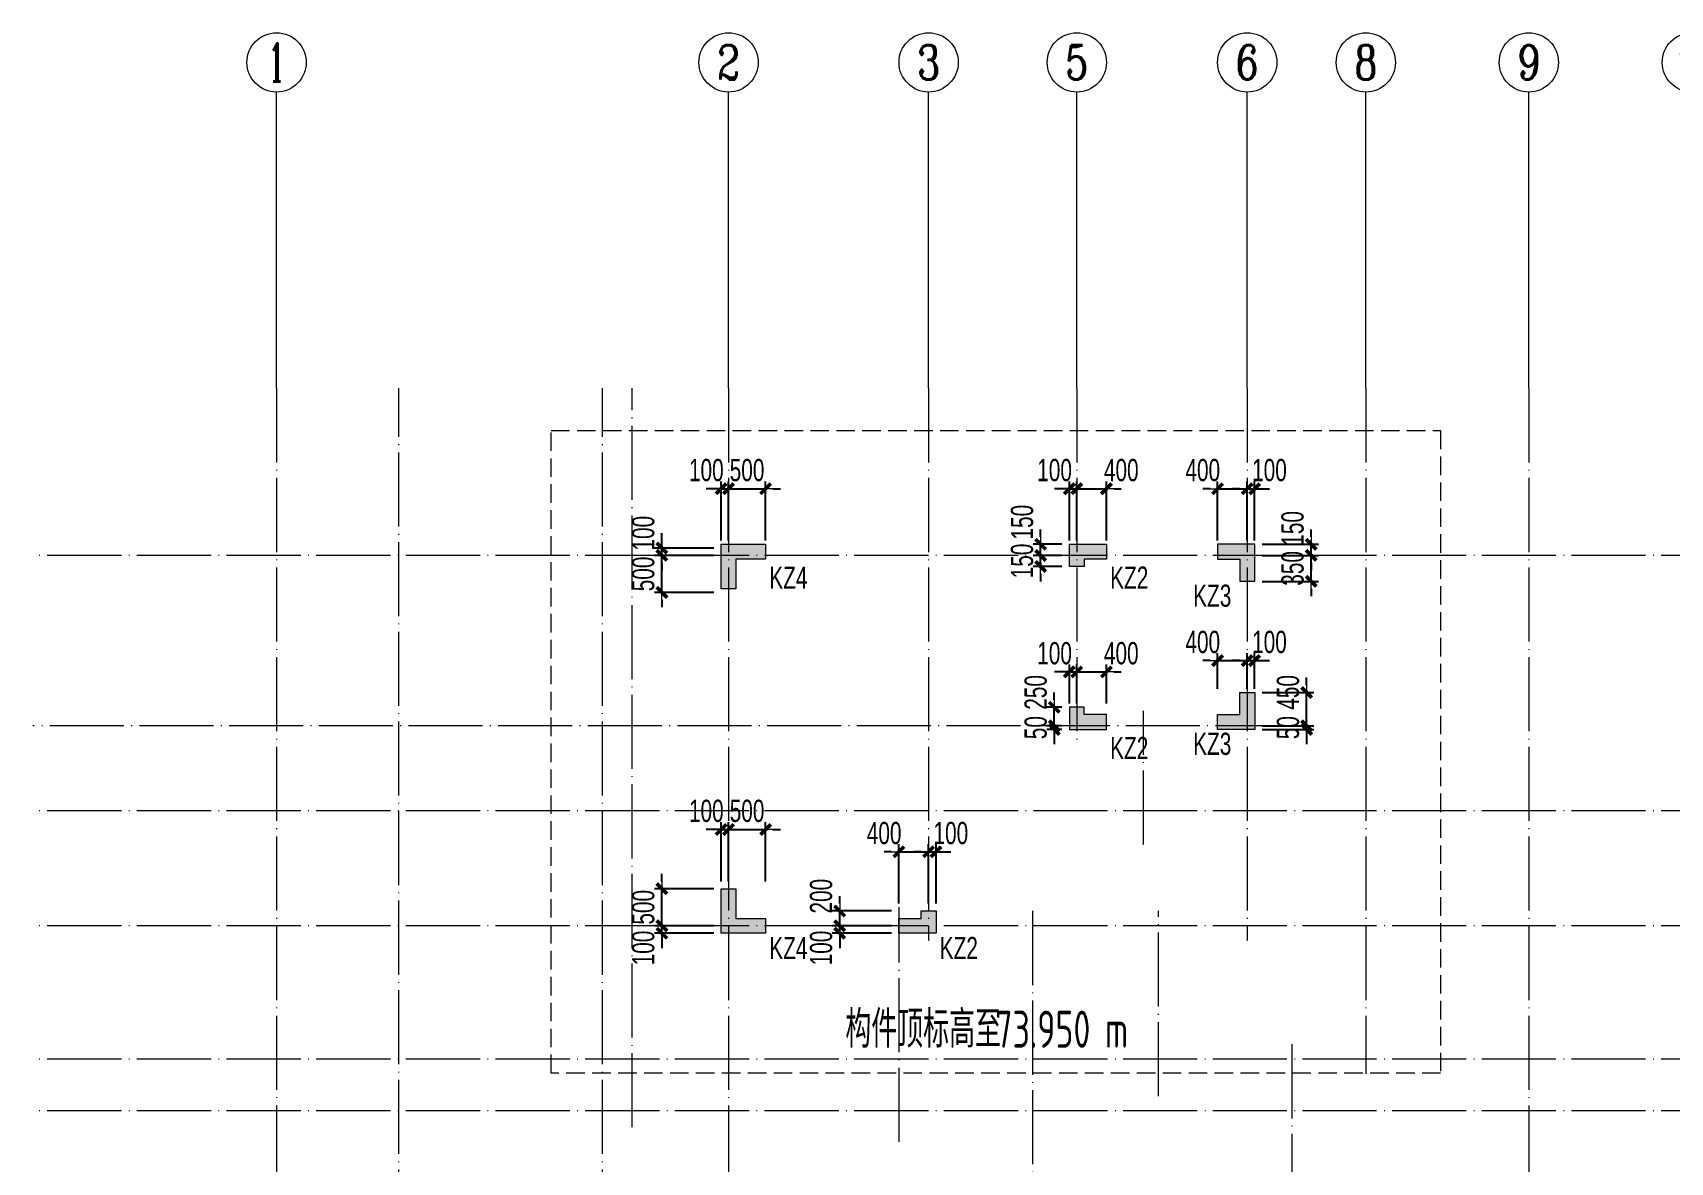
# Model space of a CAD drawing. Extents: x -129922 to 1190196, y -520662 to 139923.
# Drawn here: x 287206 to 309305, y -403263 to -388015 of the extents above; entities that cross this region are included whole.
import ezdxf
from ezdxf.enums import TextEntityAlignment as Align

# ---------------------------------------------------------------- set-up
doc = ezdxf.new("R2010")
doc.units = 0
doc.header["$LTSCALE"] = 1000
doc.header["$MEASUREMENT"] = 0
doc.linetypes.add('DASH', pattern=[0.35, 0.25, -0.1])
doc.linetypes.add('DOTE', pattern=[2.42, 2, -0.2, 0.02, -0.2])
for name, color, linetype, lineweight in [('A-标注-轴号', 3, 'Continuous', 15), ('A-标注-轴号文字', 7, 'Continuous', 15), ('A-轴线-塔楼', 1, 'DOTE', 9), ('A-轴线-隔墙', 41, 'DOTE', 9), ('S-墙柱-DIM', 3, 'Continuous', 20), ('S-墙柱-HATCH', 251, 'Continuous', 9), ('S-墙柱-WALL', 6, 'Continuous', 20), ('S-板-BEAM', 4, 'DASH', 20), ('S-板-文字', 7, 'Continuous', 20), ('S-通用-TEXT', 7, 'Continuous', 20)]:
    doc.layers.add(name, color=color, linetype=linetype, lineweight=lineweight)
doc.styles.add('_TCH_AXIS', font='COMPLEX.shx', dxfattribs={"bigfont": 'hztxt.shx'})
doc.styles.add('BW_Dim', font='Bweng.shx', dxfattribs={"width": 0.7, "bigfont": 'hztxt.shx'})
doc.styles.add('COMPLEX', font='COMPLEX')
doc.styles.add('TSSD_Dimension', font='tssdeng.shx', dxfattribs={"width": 0.7, "bigfont": 'HZTXT.SHX'})
doc.dimstyles.new('Cyz_100_100', dxfattribs={"dimtxt": 300, "dimasz": 100, "dimexe": 100, "dimexo": 100, "dimgap": 100, "dimtad": 1, "dimdec": 0, "dimzin": 0, "dimdsep": 46, "dimtxsty": 'BW_Dim', "dimblk": '_bwk', "dimcen": 0, "dimclrt": 7, "dimadec": 0, "dimazin": 0, "dimtfac": 1, "dimtdec": 0, "dimtix": 1, "dimtmove": 2, "dimatfit": 0, "dimfxl": 0, "dimtolj": 1, "dimtzin": 0, "dimarcsym": 0})

# ---------------------------------------------------------------- blocks, each defined once
blk = doc.blocks.new('_bwk')
blk.add_line((-1, 0), (0, 0))
at = {"const_width": 0.5}
blk.add_lwpolyline([(-0.7, -0.7), (0.7, 0.7)], dxfattribs=at)
blk = doc.blocks.new('*D329')
at = {"layer": 'Defpoints', "color": 0, "transparency": 16777216}
for p in [(301296, -396643), (301196, -397171), (301296, -397171)]:
    blk.add_point(p, dxfattribs=at)
at = {"layer": 'S-墙柱-DIM', "color": 0, "lineweight": -2, "transparency": 16777216}
for p, q in [((301096, -396643), (300996, -396643)), ((301196, -397071), (301196, -396543)), ((301196, -396643), (301296, -396643)), ((301296, -397071), (301296, -396543)), ((301396, -396643), (301496, -396643))]:
    blk.add_line(p, q, dxfattribs=at)
at = {"layer": 'S-墙柱-DIM', "color": 0, "lineweight": -2, "transparency": 16777216, "xscale": 100, "yscale": 100, "zscale": 100}
blk.add_blockref('_bwk', (301196, -396643), dxfattribs=at)
at = {"layer": 'S-墙柱-DIM', "color": 0, "lineweight": -2, "transparency": 16777216, "xscale": 100, "yscale": 100, "zscale": 100, "rotation": 180}
blk.add_blockref('_bwk', (301296, -396643), dxfattribs=at)
at = {"layer": 'S-墙柱-DIM', "color": 7, "transparency": 16777216, "insert": (300996, -396393), "char_height": 300, "attachment_point": 5, "style": 'BW_Dim'}
blk.add_mtext('\\A1;100', dxfattribs=at)
blk = doc.blocks.new('*D330')
at = {"layer": 'Defpoints', "color": 0, "transparency": 16777216}
for p in [(301696, -396643), (301296, -397171), (301696, -397171)]:
    blk.add_point(p, dxfattribs=at)
at = {"layer": 'S-墙柱-DIM', "color": 0, "lineweight": -2, "transparency": 16777216}
for p, q in [((301196, -396643), (301096, -396643)), ((301296, -397071), (301296, -396543)), ((301296, -396643), (301696, -396643)), ((301696, -397071), (301696, -396543)), ((301796, -396643), (301896, -396643))]:
    blk.add_line(p, q, dxfattribs=at)
at = {"layer": 'S-墙柱-DIM', "color": 0, "lineweight": -2, "transparency": 16777216, "xscale": 100, "yscale": 100, "zscale": 100}
blk.add_blockref('_bwk', (301296, -396643), dxfattribs=at)
at = {"layer": 'S-墙柱-DIM', "color": 0, "lineweight": -2, "transparency": 16777216, "xscale": 100, "yscale": 100, "zscale": 100, "rotation": 180}
blk.add_blockref('_bwk', (301696, -396643), dxfattribs=at)
at = {"layer": 'S-墙柱-DIM', "color": 7, "transparency": 16777216, "insert": (301896, -396393), "char_height": 300, "attachment_point": 5, "style": 'BW_Dim'}
blk.add_mtext('\\A1;400', dxfattribs=at)
blk = doc.blocks.new('*D331')
at = {"layer": 'Defpoints', "color": 0, "transparency": 16777216}
for p in [(301296, -394171), (301196, -394971), (301296, -394971)]:
    blk.add_point(p, dxfattribs=at)
at = {"layer": 'S-墙柱-DIM', "color": 0, "lineweight": -2, "transparency": 16777216}
for p, q in [((301096, -394171), (300996, -394171)), ((301196, -394871), (301196, -394071)), ((301196, -394171), (301296, -394171)), ((301296, -394871), (301296, -394071)), ((301396, -394171), (301496, -394171))]:
    blk.add_line(p, q, dxfattribs=at)
at = {"layer": 'S-墙柱-DIM', "color": 0, "lineweight": -2, "transparency": 16777216, "xscale": 100, "yscale": 100, "zscale": 100}
blk.add_blockref('_bwk', (301196, -394171), dxfattribs=at)
at = {"layer": 'S-墙柱-DIM', "color": 0, "lineweight": -2, "transparency": 16777216, "xscale": 100, "yscale": 100, "zscale": 100, "rotation": 180}
blk.add_blockref('_bwk', (301296, -394171), dxfattribs=at)
at = {"layer": 'S-墙柱-DIM', "color": 7, "transparency": 16777216, "insert": (300996, -393921), "char_height": 300, "attachment_point": 5, "style": 'BW_Dim'}
blk.add_mtext('\\A1;100', dxfattribs=at)
blk = doc.blocks.new('*D332')
at = {"layer": 'Defpoints', "color": 0, "transparency": 16777216}
for p in [(301696, -394171), (301296, -394971), (301696, -394971)]:
    blk.add_point(p, dxfattribs=at)
at = {"layer": 'S-墙柱-DIM', "color": 0, "lineweight": -2, "transparency": 16777216}
for p, q in [((301196, -394171), (301096, -394171)), ((301296, -394871), (301296, -394071)), ((301296, -394171), (301696, -394171)), ((301696, -394871), (301696, -394071)), ((301796, -394171), (301896, -394171))]:
    blk.add_line(p, q, dxfattribs=at)
at = {"layer": 'S-墙柱-DIM', "color": 0, "lineweight": -2, "transparency": 16777216, "xscale": 100, "yscale": 100, "zscale": 100}
blk.add_blockref('_bwk', (301296, -394171), dxfattribs=at)
at = {"layer": 'S-墙柱-DIM', "color": 0, "lineweight": -2, "transparency": 16777216, "xscale": 100, "yscale": 100, "zscale": 100, "rotation": 180}
blk.add_blockref('_bwk', (301696, -394171), dxfattribs=at)
at = {"layer": 'S-墙柱-DIM', "color": 7, "transparency": 16777216, "insert": (301896, -393921), "char_height": 300, "attachment_point": 5, "style": 'BW_Dim'}
blk.add_mtext('\\A1;400', dxfattribs=at)
blk = doc.blocks.new('*D333')
at = {"layer": 'Defpoints', "color": 0, "transparency": 16777216}
for p in [(295696, -395071), (296496, -395071), (296496, -395571)]:
    blk.add_point(p, dxfattribs=at)
at = {"layer": 'S-墙柱-DIM', "color": 0, "lineweight": -2, "transparency": 16777216}
for p, q in [((295696, -394971), (295696, -394871)), ((296396, -395071), (295596, -395071)), ((295696, -395571), (295696, -395071)), ((296396, -395571), (295596, -395571)), ((295696, -395671), (295696, -395771))]:
    blk.add_line(p, q, dxfattribs=at)
at = {"layer": 'S-墙柱-DIM', "color": 0, "lineweight": -2, "transparency": 16777216, "xscale": 100, "yscale": 100, "zscale": 100}
for p, rotation in [((295696, -395071), 270), ((295696, -395571), 90)]:
    blk.add_blockref('_bwk', p, dxfattribs=dict(at, rotation=rotation))
at = {"layer": 'S-墙柱-DIM', "color": 7, "transparency": 16777216, "insert": (295446, -395321), "char_height": 300, "attachment_point": 5, "rotation": 90, "style": 'BW_Dim'}
blk.add_mtext('\\A1;500', dxfattribs=at)
blk = doc.blocks.new('*D334')
at = {"layer": 'Defpoints', "color": 0, "transparency": 16777216}
for p in [(295696, -394971), (296496, -394971), (296496, -395071)]:
    blk.add_point(p, dxfattribs=at)
at = {"layer": 'S-墙柱-DIM', "color": 0, "lineweight": -2, "transparency": 16777216}
for p, q in [((295696, -394871), (295696, -394771)), ((296396, -394971), (295596, -394971)), ((296396, -395071), (295596, -395071)), ((295696, -395071), (295696, -394971)), ((295696, -395171), (295696, -395271))]:
    blk.add_line(p, q, dxfattribs=at)
at = {"layer": 'S-墙柱-DIM', "color": 0, "lineweight": -2, "transparency": 16777216, "xscale": 100, "yscale": 100, "zscale": 100}
for p, rotation in [((295696, -394971), 270), ((295696, -395071), 90)]:
    blk.add_blockref('_bwk', p, dxfattribs=dict(at, rotation=rotation))
at = {"layer": 'S-墙柱-DIM', "color": 7, "transparency": 16777216, "insert": (295446, -394771), "char_height": 300, "attachment_point": 5, "rotation": 90, "style": 'BW_Dim'}
blk.add_mtext('\\A1;100', dxfattribs=at)
blk = doc.blocks.new('*D335')
at = {"layer": 'Defpoints', "color": 0, "transparency": 16777216}
for p in [(296596, -394171), (296496, -394971), (296596, -394971)]:
    blk.add_point(p, dxfattribs=at)
at = {"layer": 'S-墙柱-DIM', "color": 0, "lineweight": -2, "transparency": 16777216}
for p, q in [((296396, -394171), (296296, -394171)), ((296496, -394871), (296496, -394071)), ((296496, -394171), (296596, -394171)), ((296596, -394871), (296596, -394071)), ((296696, -394171), (296796, -394171))]:
    blk.add_line(p, q, dxfattribs=at)
at = {"layer": 'S-墙柱-DIM', "color": 0, "lineweight": -2, "transparency": 16777216, "xscale": 100, "yscale": 100, "zscale": 100}
blk.add_blockref('_bwk', (296496, -394171), dxfattribs=at)
at = {"layer": 'S-墙柱-DIM', "color": 0, "lineweight": -2, "transparency": 16777216, "xscale": 100, "yscale": 100, "zscale": 100, "rotation": 180}
blk.add_blockref('_bwk', (296596, -394171), dxfattribs=at)
at = {"layer": 'S-墙柱-DIM', "color": 7, "transparency": 16777216, "insert": (296296, -393921), "char_height": 300, "attachment_point": 5, "style": 'BW_Dim'}
blk.add_mtext('\\A1;100', dxfattribs=at)
blk = doc.blocks.new('*D336')
at = {"layer": 'Defpoints', "color": 0, "transparency": 16777216}
for p in [(297096, -394171), (296596, -394971), (297096, -394971)]:
    blk.add_point(p, dxfattribs=at)
at = {"layer": 'S-墙柱-DIM', "color": 0, "lineweight": -2, "transparency": 16777216}
for p, q in [((296496, -394171), (296396, -394171)), ((296596, -394871), (296596, -394071)), ((296596, -394171), (297096, -394171)), ((297096, -394871), (297096, -394071)), ((297196, -394171), (297296, -394171))]:
    blk.add_line(p, q, dxfattribs=at)
at = {"layer": 'S-墙柱-DIM', "color": 0, "lineweight": -2, "transparency": 16777216, "xscale": 100, "yscale": 100, "zscale": 100}
blk.add_blockref('_bwk', (296596, -394171), dxfattribs=at)
at = {"layer": 'S-墙柱-DIM', "color": 0, "lineweight": -2, "transparency": 16777216, "xscale": 100, "yscale": 100, "zscale": 100, "rotation": 180}
blk.add_blockref('_bwk', (297096, -394171), dxfattribs=at)
at = {"layer": 'S-墙柱-DIM', "color": 7, "transparency": 16777216, "insert": (296846, -393921), "char_height": 300, "attachment_point": 5, "style": 'BW_Dim'}
blk.add_mtext('\\A1;500', dxfattribs=at)
blk = doc.blocks.new('*D337')
at = {"layer": 'Defpoints', "color": 0, "transparency": 16777216}
for p in [(295696, -400071), (296496, -400071), (296496, -400171)]:
    blk.add_point(p, dxfattribs=at)
at = {"layer": 'S-墙柱-DIM', "color": 0, "lineweight": -2, "transparency": 16777216}
for p, q in [((295696, -399971), (295696, -399871)), ((296396, -400071), (295596, -400071)), ((296396, -400171), (295596, -400171)), ((295696, -400171), (295696, -400071)), ((295696, -400271), (295696, -400371))]:
    blk.add_line(p, q, dxfattribs=at)
at = {"layer": 'S-墙柱-DIM', "color": 0, "lineweight": -2, "transparency": 16777216, "xscale": 100, "yscale": 100, "zscale": 100}
for p, rotation in [((295696, -400071), 270), ((295696, -400171), 90)]:
    blk.add_blockref('_bwk', p, dxfattribs=dict(at, rotation=rotation))
at = {"layer": 'S-墙柱-DIM', "color": 7, "transparency": 16777216, "insert": (295446, -400371), "char_height": 300, "attachment_point": 5, "rotation": 90, "style": 'BW_Dim'}
blk.add_mtext('\\A1;100', dxfattribs=at)
blk = doc.blocks.new('*D338')
at = {"layer": 'Defpoints', "color": 0, "transparency": 16777216}
for p in [(295696, -399571), (296496, -399571), (296496, -400071)]:
    blk.add_point(p, dxfattribs=at)
at = {"layer": 'S-墙柱-DIM', "color": 0, "lineweight": -2, "transparency": 16777216}
for p, q in [((295696, -399471), (295696, -399371)), ((296396, -399571), (295596, -399571)), ((295696, -400071), (295696, -399571)), ((296396, -400071), (295596, -400071)), ((295696, -400171), (295696, -400271))]:
    blk.add_line(p, q, dxfattribs=at)
at = {"layer": 'S-墙柱-DIM', "color": 0, "lineweight": -2, "transparency": 16777216, "xscale": 100, "yscale": 100, "zscale": 100}
for p, rotation in [((295696, -399571), 270), ((295696, -400071), 90)]:
    blk.add_blockref('_bwk', p, dxfattribs=dict(at, rotation=rotation))
at = {"layer": 'S-墙柱-DIM', "color": 7, "transparency": 16777216, "insert": (295446, -399821), "char_height": 300, "attachment_point": 5, "rotation": 90, "style": 'BW_Dim'}
blk.add_mtext('\\A1;500', dxfattribs=at)
blk = doc.blocks.new('*D339')
at = {"layer": 'Defpoints', "color": 0, "transparency": 16777216}
for p in [(296596, -398771), (296496, -399571), (296596, -399571)]:
    blk.add_point(p, dxfattribs=at)
at = {"layer": 'S-墙柱-DIM', "color": 0, "lineweight": -2, "transparency": 16777216}
for p, q in [((296396, -398771), (296296, -398771)), ((296496, -399471), (296496, -398671)), ((296496, -398771), (296596, -398771)), ((296596, -399471), (296596, -398671)), ((296696, -398771), (296796, -398771))]:
    blk.add_line(p, q, dxfattribs=at)
at = {"layer": 'S-墙柱-DIM', "color": 0, "lineweight": -2, "transparency": 16777216, "xscale": 100, "yscale": 100, "zscale": 100}
blk.add_blockref('_bwk', (296496, -398771), dxfattribs=at)
at = {"layer": 'S-墙柱-DIM', "color": 0, "lineweight": -2, "transparency": 16777216, "xscale": 100, "yscale": 100, "zscale": 100, "rotation": 180}
blk.add_blockref('_bwk', (296596, -398771), dxfattribs=at)
at = {"layer": 'S-墙柱-DIM', "color": 7, "transparency": 16777216, "insert": (296296, -398521), "char_height": 300, "attachment_point": 5, "style": 'BW_Dim'}
blk.add_mtext('\\A1;100', dxfattribs=at)
blk = doc.blocks.new('*D340')
at = {"layer": 'Defpoints', "color": 0, "transparency": 16777216}
for p in [(297096, -398771), (296596, -399571), (297096, -399571)]:
    blk.add_point(p, dxfattribs=at)
at = {"layer": 'S-墙柱-DIM', "color": 0, "lineweight": -2, "transparency": 16777216}
for p, q in [((296496, -398771), (296396, -398771)), ((296596, -399471), (296596, -398671)), ((296596, -398771), (297096, -398771)), ((297096, -399471), (297096, -398671)), ((297196, -398771), (297296, -398771))]:
    blk.add_line(p, q, dxfattribs=at)
at = {"layer": 'S-墙柱-DIM', "color": 0, "lineweight": -2, "transparency": 16777216, "xscale": 100, "yscale": 100, "zscale": 100}
blk.add_blockref('_bwk', (296596, -398771), dxfattribs=at)
at = {"layer": 'S-墙柱-DIM', "color": 0, "lineweight": -2, "transparency": 16777216, "xscale": 100, "yscale": 100, "zscale": 100, "rotation": 180}
blk.add_blockref('_bwk', (297096, -398771), dxfattribs=at)
at = {"layer": 'S-墙柱-DIM', "color": 7, "transparency": 16777216, "insert": (296846, -398521), "char_height": 300, "attachment_point": 5, "style": 'BW_Dim'}
blk.add_mtext('\\A1;500', dxfattribs=at)
blk = doc.blocks.new('*D341')
at = {"layer": 'Defpoints', "color": 0, "transparency": 16777216}
for p in [(298096, -400071), (298896, -400071), (298896, -400171)]:
    blk.add_point(p, dxfattribs=at)
at = {"layer": 'S-墙柱-DIM', "color": 0, "lineweight": -2, "transparency": 16777216}
for p, q in [((298096, -399971), (298096, -399871)), ((298796, -400071), (297996, -400071)), ((298796, -400171), (297996, -400171)), ((298096, -400171), (298096, -400071)), ((298096, -400271), (298096, -400371))]:
    blk.add_line(p, q, dxfattribs=at)
at = {"layer": 'S-墙柱-DIM', "color": 0, "lineweight": -2, "transparency": 16777216, "xscale": 100, "yscale": 100, "zscale": 100}
for p, rotation in [((298096, -400071), 270), ((298096, -400171), 90)]:
    blk.add_blockref('_bwk', p, dxfattribs=dict(at, rotation=rotation))
at = {"layer": 'S-墙柱-DIM', "color": 7, "transparency": 16777216, "insert": (297846, -400371), "char_height": 300, "attachment_point": 5, "rotation": 90, "style": 'BW_Dim'}
blk.add_mtext('\\A1;100', dxfattribs=at)
blk = doc.blocks.new('*D342')
at = {"layer": 'Defpoints', "color": 0, "transparency": 16777216}
for p in [(298096, -399871), (298896, -399871), (298896, -400071)]:
    blk.add_point(p, dxfattribs=at)
at = {"layer": 'S-墙柱-DIM', "color": 0, "lineweight": -2, "transparency": 16777216}
for p, q in [((298096, -399771), (298096, -399671)), ((298796, -399871), (297996, -399871)), ((298096, -400071), (298096, -399871)), ((298796, -400071), (297996, -400071)), ((298096, -400171), (298096, -400271))]:
    blk.add_line(p, q, dxfattribs=at)
at = {"layer": 'S-墙柱-DIM', "color": 0, "lineweight": -2, "transparency": 16777216, "xscale": 100, "yscale": 100, "zscale": 100}
for p, rotation in [((298096, -399871), 270), ((298096, -400071), 90)]:
    blk.add_blockref('_bwk', p, dxfattribs=dict(at, rotation=rotation))
at = {"layer": 'S-墙柱-DIM', "color": 7, "transparency": 16777216, "insert": (297846, -399671), "char_height": 300, "attachment_point": 5, "rotation": 90, "style": 'BW_Dim'}
blk.add_mtext('\\A1;200', dxfattribs=at)
blk = doc.blocks.new('*D343')
at = {"layer": 'Defpoints', "color": 0, "transparency": 16777216}
for p in [(299296, -399071), (298896, -399871), (299296, -399871)]:
    blk.add_point(p, dxfattribs=at)
at = {"layer": 'S-墙柱-DIM', "color": 0, "lineweight": -2, "transparency": 16777216}
for p, q in [((298796, -399071), (298696, -399071)), ((298896, -399771), (298896, -398971)), ((298896, -399071), (299296, -399071)), ((299296, -399771), (299296, -398971)), ((299396, -399071), (299496, -399071))]:
    blk.add_line(p, q, dxfattribs=at)
at = {"layer": 'S-墙柱-DIM', "color": 0, "lineweight": -2, "transparency": 16777216, "xscale": 100, "yscale": 100, "zscale": 100}
blk.add_blockref('_bwk', (298896, -399071), dxfattribs=at)
at = {"layer": 'S-墙柱-DIM', "color": 0, "lineweight": -2, "transparency": 16777216, "xscale": 100, "yscale": 100, "zscale": 100, "rotation": 180}
blk.add_blockref('_bwk', (299296, -399071), dxfattribs=at)
at = {"layer": 'S-墙柱-DIM', "color": 7, "transparency": 16777216, "insert": (298696, -398821), "char_height": 300, "attachment_point": 5, "style": 'BW_Dim'}
blk.add_mtext('\\A1;400', dxfattribs=at)
blk = doc.blocks.new('*D344')
at = {"layer": 'Defpoints', "color": 0, "transparency": 16777216}
for p in [(299396, -399071), (299296, -399871), (299396, -399871)]:
    blk.add_point(p, dxfattribs=at)
at = {"layer": 'S-墙柱-DIM', "color": 0, "lineweight": -2, "transparency": 16777216}
for p, q in [((299196, -399071), (299096, -399071)), ((299296, -399771), (299296, -398971)), ((299296, -399071), (299396, -399071)), ((299396, -399771), (299396, -398971)), ((299496, -399071), (299596, -399071))]:
    blk.add_line(p, q, dxfattribs=at)
at = {"layer": 'S-墙柱-DIM', "color": 0, "lineweight": -2, "transparency": 16777216, "xscale": 100, "yscale": 100, "zscale": 100}
blk.add_blockref('_bwk', (299296, -399071), dxfattribs=at)
at = {"layer": 'S-墙柱-DIM', "color": 0, "lineweight": -2, "transparency": 16777216, "xscale": 100, "yscale": 100, "zscale": 100, "rotation": 180}
blk.add_blockref('_bwk', (299396, -399071), dxfattribs=at)
at = {"layer": 'S-墙柱-DIM', "color": 7, "transparency": 16777216, "insert": (299596, -398821), "char_height": 300, "attachment_point": 5, "style": 'BW_Dim'}
blk.add_mtext('\\A1;100', dxfattribs=at)
blk = doc.blocks.new('*D345')
at = {"layer": 'Defpoints', "color": 0, "transparency": 16777216}
for p in [(303596, -394171), (303196, -394971), (303596, -394971)]:
    blk.add_point(p, dxfattribs=at)
at = {"layer": 'S-墙柱-DIM', "color": 0, "lineweight": -2, "transparency": 16777216}
for p, q in [((303096, -394171), (302996, -394171)), ((303196, -394871), (303196, -394071)), ((303196, -394171), (303596, -394171)), ((303596, -394871), (303596, -394071)), ((303696, -394171), (303796, -394171))]:
    blk.add_line(p, q, dxfattribs=at)
at = {"layer": 'S-墙柱-DIM', "color": 0, "lineweight": -2, "transparency": 16777216, "xscale": 100, "yscale": 100, "zscale": 100}
blk.add_blockref('_bwk', (303196, -394171), dxfattribs=at)
at = {"layer": 'S-墙柱-DIM', "color": 0, "lineweight": -2, "transparency": 16777216, "xscale": 100, "yscale": 100, "zscale": 100, "rotation": 180}
blk.add_blockref('_bwk', (303596, -394171), dxfattribs=at)
at = {"layer": 'S-墙柱-DIM', "color": 7, "transparency": 16777216, "insert": (302996, -393921), "char_height": 300, "attachment_point": 5, "style": 'BW_Dim'}
blk.add_mtext('\\A1;400', dxfattribs=at)
blk = doc.blocks.new('*D346')
at = {"layer": 'Defpoints', "color": 0, "transparency": 16777216}
for p in [(303696, -394171), (303596, -394971), (303696, -394971)]:
    blk.add_point(p, dxfattribs=at)
at = {"layer": 'S-墙柱-DIM', "color": 0, "lineweight": -2, "transparency": 16777216}
for p, q in [((303496, -394171), (303396, -394171)), ((303596, -394871), (303596, -394071)), ((303596, -394171), (303696, -394171)), ((303696, -394871), (303696, -394071)), ((303796, -394171), (303896, -394171))]:
    blk.add_line(p, q, dxfattribs=at)
at = {"layer": 'S-墙柱-DIM', "color": 0, "lineweight": -2, "transparency": 16777216, "xscale": 100, "yscale": 100, "zscale": 100}
blk.add_blockref('_bwk', (303596, -394171), dxfattribs=at)
at = {"layer": 'S-墙柱-DIM', "color": 0, "lineweight": -2, "transparency": 16777216, "xscale": 100, "yscale": 100, "zscale": 100, "rotation": 180}
blk.add_blockref('_bwk', (303696, -394171), dxfattribs=at)
at = {"layer": 'S-墙柱-DIM', "color": 7, "transparency": 16777216, "insert": (303896, -393921), "char_height": 300, "attachment_point": 5, "style": 'BW_Dim'}
blk.add_mtext('\\A1;100', dxfattribs=at)
blk = doc.blocks.new('*D347')
at = {"layer": 'Defpoints', "color": 0, "transparency": 16777216}
for p in [(303596, -396491), (303196, -396971), (303596, -396971)]:
    blk.add_point(p, dxfattribs=at)
at = {"layer": 'S-墙柱-DIM', "color": 0, "lineweight": -2, "transparency": 16777216}
for p, q in [((303196, -396871), (303196, -396391)), ((303596, -396871), (303596, -396391)), ((303096, -396491), (302996, -396491)), ((303196, -396491), (303596, -396491)), ((303696, -396491), (303796, -396491))]:
    blk.add_line(p, q, dxfattribs=at)
at = {"layer": 'S-墙柱-DIM', "color": 0, "lineweight": -2, "transparency": 16777216, "xscale": 100, "yscale": 100, "zscale": 100}
blk.add_blockref('_bwk', (303196, -396491), dxfattribs=at)
at = {"layer": 'S-墙柱-DIM', "color": 0, "lineweight": -2, "transparency": 16777216, "xscale": 100, "yscale": 100, "zscale": 100, "rotation": 180}
blk.add_blockref('_bwk', (303596, -396491), dxfattribs=at)
at = {"layer": 'S-墙柱-DIM', "color": 7, "transparency": 16777216, "insert": (302996, -396241), "char_height": 300, "attachment_point": 5, "style": 'BW_Dim'}
blk.add_mtext('\\A1;400', dxfattribs=at)
blk = doc.blocks.new('*D348')
at = {"layer": 'Defpoints', "color": 0, "transparency": 16777216}
for p in [(303696, -396491), (303596, -396971), (303696, -396971)]:
    blk.add_point(p, dxfattribs=at)
at = {"layer": 'S-墙柱-DIM', "color": 0, "lineweight": -2, "transparency": 16777216}
for p, q in [((303596, -396871), (303596, -396391)), ((303696, -396871), (303696, -396391)), ((303496, -396491), (303396, -396491)), ((303596, -396491), (303696, -396491)), ((303796, -396491), (303896, -396491))]:
    blk.add_line(p, q, dxfattribs=at)
at = {"layer": 'S-墙柱-DIM', "color": 0, "lineweight": -2, "transparency": 16777216, "xscale": 100, "yscale": 100, "zscale": 100}
blk.add_blockref('_bwk', (303596, -396491), dxfattribs=at)
at = {"layer": 'S-墙柱-DIM', "color": 0, "lineweight": -2, "transparency": 16777216, "xscale": 100, "yscale": 100, "zscale": 100, "rotation": 180}
blk.add_blockref('_bwk', (303696, -396491), dxfattribs=at)
at = {"layer": 'S-墙柱-DIM', "color": 7, "transparency": 16777216, "insert": (303896, -396241), "char_height": 300, "attachment_point": 5, "style": 'BW_Dim'}
blk.add_mtext('\\A1;100', dxfattribs=at)
blk = doc.blocks.new('*D446')
at = {"layer": 'Defpoints', "color": 0, "transparency": 16777216}
for p in [(300992, -397371), (301196, -397371), (301196, -397421)]:
    blk.add_point(p, dxfattribs=at)
at = {"layer": 'S-墙柱-DIM', "color": 0, "lineweight": -2, "transparency": 16777216}
for p, q in [((300992, -397271), (300992, -397171)), ((301096, -397371), (300892, -397371)), ((301096, -397421), (300892, -397421)), ((300992, -397421), (300992, -397371)), ((300992, -397521), (300992, -397621))]:
    blk.add_line(p, q, dxfattribs=at)
at = {"layer": 'S-墙柱-DIM', "color": 0, "lineweight": -2, "transparency": 16777216, "xscale": 100, "yscale": 100, "zscale": 100}
for p, rotation in [((300992, -397371), 270), ((300992, -397421), 90)]:
    blk.add_blockref('_bwk', p, dxfattribs=dict(at, rotation=rotation))
at = {"layer": 'S-墙柱-DIM', "color": 7, "transparency": 16777216, "insert": (300742, -397396), "char_height": 300, "attachment_point": 5, "rotation": 90, "style": 'BW_Dim'}
blk.add_mtext('\\A1;50', dxfattribs=at)
blk = doc.blocks.new('*D447')
at = {"layer": 'Defpoints', "color": 0, "transparency": 16777216}
for p in [(300992, -397121), (301196, -397121), (301196, -397371)]:
    blk.add_point(p, dxfattribs=at)
at = {"layer": 'S-墙柱-DIM', "color": 0, "lineweight": -2, "transparency": 16777216}
for p, q in [((300992, -397021), (300992, -396921)), ((301096, -397121), (300892, -397121)), ((300992, -397371), (300992, -397121)), ((301096, -397371), (300892, -397371)), ((300992, -397471), (300992, -397571))]:
    blk.add_line(p, q, dxfattribs=at)
at = {"layer": 'S-墙柱-DIM', "color": 0, "lineweight": -2, "transparency": 16777216, "xscale": 100, "yscale": 100, "zscale": 100}
for p, rotation in [((300992, -397121), 270), ((300992, -397371), 90)]:
    blk.add_blockref('_bwk', p, dxfattribs=dict(at, rotation=rotation))
at = {"layer": 'S-墙柱-DIM', "color": 7, "transparency": 16777216, "insert": (300742, -396920), "char_height": 300, "attachment_point": 5, "rotation": 90, "style": 'BW_Dim'}
blk.add_mtext('\\A1;250', dxfattribs=at)
blk = doc.blocks.new('*D448')
at = {"layer": 'Defpoints', "color": 0, "transparency": 16777216}
for p in [(303696, -397371), (303696, -397421), (304397, -397371)]:
    blk.add_point(p, dxfattribs=at)
at = {"layer": 'S-墙柱-DIM', "color": 0, "lineweight": -2, "transparency": 16777216}
for p, q in [((304397, -397271), (304397, -397171)), ((303796, -397371), (304497, -397371)), ((303796, -397421), (304497, -397421)), ((304397, -397421), (304397, -397371)), ((304397, -397521), (304397, -397621))]:
    blk.add_line(p, q, dxfattribs=at)
at = {"layer": 'S-墙柱-DIM', "color": 0, "lineweight": -2, "transparency": 16777216, "xscale": 100, "yscale": 100, "zscale": 100}
for p, rotation in [((304397, -397371), 270), ((304397, -397421), 90)]:
    blk.add_blockref('_bwk', p, dxfattribs=dict(at, rotation=rotation))
at = {"layer": 'S-墙柱-DIM', "color": 7, "transparency": 16777216, "insert": (304147, -397396), "char_height": 300, "attachment_point": 5, "rotation": 90, "style": 'BW_Dim'}
blk.add_mtext('\\A1;50', dxfattribs=at)
blk = doc.blocks.new('*D449')
at = {"layer": 'Defpoints', "color": 0, "transparency": 16777216}
for p in [(303696, -396921), (304397, -396921), (303696, -397371)]:
    blk.add_point(p, dxfattribs=at)
at = {"layer": 'S-墙柱-DIM', "color": 0, "lineweight": -2, "transparency": 16777216}
for p, q in [((304397, -396821), (304397, -396721)), ((303796, -396921), (304497, -396921)), ((304397, -397371), (304397, -396921)), ((303796, -397371), (304497, -397371)), ((304397, -397471), (304397, -397571))]:
    blk.add_line(p, q, dxfattribs=at)
at = {"layer": 'S-墙柱-DIM', "color": 0, "lineweight": -2, "transparency": 16777216, "xscale": 100, "yscale": 100, "zscale": 100}
for p, rotation in [((304397, -396921), 270), ((304397, -397371), 90)]:
    blk.add_blockref('_bwk', p, dxfattribs=dict(at, rotation=rotation))
at = {"layer": 'S-墙柱-DIM', "color": 7, "transparency": 16777216, "insert": (304147, -396920), "char_height": 300, "attachment_point": 5, "rotation": 90, "style": 'BW_Dim'}
blk.add_mtext('\\A1;450', dxfattribs=at)
blk = doc.blocks.new('*D450')
at = {"layer": 'Defpoints', "color": 0, "transparency": 16777216}
for p in [(303696, -395071), (304459, -395071), (303696, -395421)]:
    blk.add_point(p, dxfattribs=at)
at = {"layer": 'S-墙柱-DIM', "color": 0, "lineweight": -2, "transparency": 16777216}
for p, q in [((304459, -394971), (304459, -394871)), ((303796, -395071), (304559, -395071)), ((304459, -395421), (304459, -395071)), ((303796, -395421), (304559, -395421)), ((304459, -395521), (304459, -395621))]:
    blk.add_line(p, q, dxfattribs=at)
at = {"layer": 'S-墙柱-DIM', "color": 0, "lineweight": -2, "transparency": 16777216, "xscale": 100, "yscale": 100, "zscale": 100}
for p, rotation in [((304459, -395071), 270), ((304459, -395421), 90)]:
    blk.add_blockref('_bwk', p, dxfattribs=dict(at, rotation=rotation))
at = {"layer": 'S-墙柱-DIM', "color": 7, "transparency": 16777216, "insert": (304209, -395246), "char_height": 300, "attachment_point": 5, "rotation": 90, "style": 'BW_Dim'}
blk.add_mtext('\\A1;350', dxfattribs=at)
blk = doc.blocks.new('*D451')
at = {"layer": 'Defpoints', "color": 0, "transparency": 16777216}
for p in [(303696, -394921), (303696, -395071), (304459, -394921)]:
    blk.add_point(p, dxfattribs=at)
at = {"layer": 'S-墙柱-DIM', "color": 0, "lineweight": -2, "transparency": 16777216}
for p, q in [((304459, -394821), (304459, -394721)), ((303796, -394921), (304559, -394921)), ((303796, -395071), (304559, -395071)), ((304459, -395071), (304459, -394921)), ((304459, -395171), (304459, -395271))]:
    blk.add_line(p, q, dxfattribs=at)
at = {"layer": 'S-墙柱-DIM', "color": 0, "lineweight": -2, "transparency": 16777216, "xscale": 100, "yscale": 100, "zscale": 100}
for p, rotation in [((304459, -394921), 270), ((304459, -395071), 90)]:
    blk.add_blockref('_bwk', p, dxfattribs=dict(at, rotation=rotation))
at = {"layer": 'S-墙柱-DIM', "color": 7, "transparency": 16777216, "insert": (304209, -394706), "char_height": 300, "attachment_point": 5, "rotation": 90, "style": 'BW_Dim'}
blk.add_mtext('\\A1;150', dxfattribs=at)
blk = doc.blocks.new('*D452')
at = {"layer": 'Defpoints', "color": 0, "transparency": 16777216}
for p in [(300808, -395071), (301196, -395071), (301196, -395221)]:
    blk.add_point(p, dxfattribs=at)
at = {"layer": 'S-墙柱-DIM', "color": 0, "lineweight": -2, "transparency": 16777216}
for p, q in [((300808, -394971), (300808, -394871)), ((301096, -395071), (300708, -395071)), ((300808, -395221), (300808, -395071)), ((301096, -395221), (300708, -395221)), ((300808, -395321), (300808, -395421))]:
    blk.add_line(p, q, dxfattribs=at)
at = {"layer": 'S-墙柱-DIM', "color": 0, "lineweight": -2, "transparency": 16777216, "xscale": 100, "yscale": 100, "zscale": 100}
for p, rotation in [((300808, -395071), 270), ((300808, -395221), 90)]:
    blk.add_blockref('_bwk', p, dxfattribs=dict(at, rotation=rotation))
at = {"layer": 'S-墙柱-DIM', "color": 7, "transparency": 16777216, "insert": (300558, -395146), "char_height": 300, "attachment_point": 5, "rotation": 90, "style": 'BW_Dim'}
blk.add_mtext('\\A1;150', dxfattribs=at)
blk = doc.blocks.new('*D453')
at = {"layer": 'Defpoints', "color": 0, "transparency": 16777216}
for p in [(300808, -394921), (301196, -394921), (301196, -395071)]:
    blk.add_point(p, dxfattribs=at)
at = {"layer": 'S-墙柱-DIM', "color": 0, "lineweight": -2, "transparency": 16777216}
for p, q in [((300808, -394821), (300808, -394721)), ((301096, -394921), (300708, -394921)), ((301096, -395071), (300708, -395071)), ((300808, -395071), (300808, -394921)), ((300808, -395171), (300808, -395271))]:
    blk.add_line(p, q, dxfattribs=at)
at = {"layer": 'S-墙柱-DIM', "color": 0, "lineweight": -2, "transparency": 16777216, "xscale": 100, "yscale": 100, "zscale": 100}
for p, rotation in [((300808, -394921), 270), ((300808, -395071), 90)]:
    blk.add_blockref('_bwk', p, dxfattribs=dict(at, rotation=rotation))
at = {"layer": 'S-墙柱-DIM', "color": 7, "transparency": 16777216, "insert": (300558, -394622), "char_height": 300, "attachment_point": 5, "rotation": 90, "style": 'BW_Dim'}
blk.add_mtext('\\A1;150', dxfattribs=at)
blk = doc.blocks.new('_AXISO')
blk.add_circle((0, 0), 0.5)
at = {"layer": 'S-板-文字', "style": 'COMPLEX', "width": 1.041667}
blk.add_attdef('A', text='', height=0.56, dxfattribs=at).set_placement((-0.25, -0.28), (0.25, -0.28), align=Align.FIT)
blk = doc.blocks.new('ZHOUWANG3')
at = {"layer": 'A-标注-轴号'}
for p, q in [((88652, 248942), (88652, 252942)), ((94752, 248942), (94752, 252942)), ((97452, 248942), (97452, 252942)), ((99452, 248942), (99452, 252942)), ((101752, 248942), (101752, 252942)), ((103352, 248942), (103352, 252942)), ((105552, 248942), (105552, 252942))]:
    blk.add_line(p, q, dxfattribs=at)
at = {"layer": 'A-轴线-塔楼', "linetype": 'DOTE', "ltscale": 0.5}
for p, q in [((88652, 248942), (88652, 226834)), ((94752, 248942), (94752, 226834)), ((97452, 248942), (97452, 241486)), ((99452, 248942), (99452, 244136)), ((101752, 248942), (101752, 241486)), ((103352, 248942), (103352, 239686)), ((105552, 248942), (105552, 226834)), ((139798, 246686), (85362, 246686)), ((102322, 244386), (85362, 244386)), ((139798, 243236), (85362, 243236)), ((98852, 241886), (98852, 226834)), ((139798, 241686), (85362, 241686)), ((102352, 240086), (102352, 226834)), ((139798, 239886), (85362, 239886)), ((139798, 239186), (85362, 239186))]:
    blk.add_line(p, q, dxfattribs=at)
at = {"layer": 'A-轴线-隔墙', "ltscale": 0.5}
for p, q in [((90302, 236186), (90302, 248942)), ((93052, 236186), (93052, 248942)), ((93452, 238966), (93452, 248942)), ((100352, 242784), (100352, 244586)), ((97052, 238770), (97052, 241936)), ((100552, 239386), (100552, 241886))]:
    blk.add_line(p, q, dxfattribs=at)
at = {"layer": 'A-标注-轴号'}
ref = blk.add_blockref('_AXISO', (88652, 253342), dxfattribs=dict(at, xscale=800, yscale=800, zscale=800))
ref.add_attrib('A', '1', dxfattribs={"layer": 'A-标注-轴号文字', "height": 515, "style": '_TCH_AXIS'}).set_placement((88542, 253085), (88762, 253085), align=Align.FIT)
ref = blk.add_blockref('_AXISO', (94752, 253342), dxfattribs=dict(at, xscale=800, yscale=800, zscale=800))
ref.add_attrib('A', '2', dxfattribs={"layer": 'A-标注-轴号文字', "height": 466, "style": '_TCH_AXIS'}).set_placement((94597, 253109), (94907, 253109), align=Align.FIT)
ref = blk.add_blockref('_AXISO', (97452, 253342), dxfattribs=dict(at, xscale=800, yscale=800, zscale=800))
ref.add_attrib('A', '3', dxfattribs={"layer": 'A-标注-轴号文字', "height": 466, "style": '_TCH_AXIS'}).set_placement((97297, 253109), (97607, 253109), align=Align.FIT)
ref = blk.add_blockref('_AXISO', (99452, 253342), dxfattribs=dict(at, xscale=800, yscale=800, zscale=800))
ref.add_attrib('A', '5', dxfattribs={"layer": 'A-标注-轴号文字', "height": 466, "style": '_TCH_AXIS'}).set_placement((99297, 253109), (99607, 253109), align=Align.FIT)
ref = blk.add_blockref('_AXISO', (101752, 253342), dxfattribs=dict(at, xscale=800, yscale=800, zscale=800))
ref.add_attrib('A', '6', dxfattribs={"layer": 'A-标注-轴号文字', "height": 466, "style": '_TCH_AXIS'}).set_placement((101597, 253109), (101907, 253109), align=Align.FIT)
ref = blk.add_blockref('_AXISO', (103352, 253342), dxfattribs=dict(at, xscale=800, yscale=800, zscale=800))
ref.add_attrib('A', '8', dxfattribs={"layer": 'A-标注-轴号文字', "height": 466, "style": '_TCH_AXIS'}).set_placement((103197, 253109), (103507, 253109), align=Align.FIT)
ref = blk.add_blockref('_AXISO', (105552, 253342), dxfattribs=dict(at, xscale=800, yscale=800, zscale=800))
ref.add_attrib('A', '9', dxfattribs={"layer": 'A-标注-轴号文字', "height": 466, "style": '_TCH_AXIS'}).set_placement((105397, 253109), (105707, 253109), align=Align.FIT)
ref = blk.add_blockref('_AXISO', (107752, 253342), dxfattribs=dict(at, xscale=800, yscale=800, zscale=800))
ref.add_attrib('A', '10', dxfattribs={"layer": 'A-标注-轴号文字', "height": 328.4, "style": '_TCH_AXIS'}).set_placement((107525, 253178), (107979, 253178), align=Align.FIT)

msp = doc.modelspace()

# ---------------------------------------------------------------- hatches: boundary and pattern name
at = {"layer": 'S-墙柱-HATCH'}
h = msp.add_hatch(color=256, dxfattribs=at)
h.dxf.hatch_style = 1
h.paths.add_polyline_path([(296496.4, -394920.7), (297096.4, -394920.7), (297096.4, -395120.7), (296696.4, -395120.7), (296696.4, -395520.7), (296496.4, -395520.7)])
h = msp.add_hatch(color=256, dxfattribs=at)
h.dxf.hatch_style = 1
h.paths.add_polyline_path([(301196.4, -394920.7), (301696.4, -394920.7), (301696.4, -395120.7), (301396.4, -395120.7), (301396.4, -395220.7), (301196.4, -395220.7)])
h = msp.add_hatch(color=256, dxfattribs=at)
h.dxf.hatch_style = 1
h.paths.add_polyline_path([(303696.4, -394920.7), (303196.4, -394920.7), (303196.4, -395120.7), (303496.4, -395120.7), (303496.4, -395420.7), (303696.4, -395420.7)])
h = msp.add_hatch(color=256, dxfattribs=at)
h.dxf.hatch_style = 1
h.paths.add_polyline_path([(303696.4, -397420.7), (303196.4, -397420.7), (303196.4, -397220.7), (303496.4, -397220.7), (303496.4, -396920.7), (303696.4, -396920.7)])
h = msp.add_hatch(color=256, dxfattribs=at)
h.dxf.hatch_style = 1
h.paths.add_polyline_path([(301196.4, -397420.7), (301696.4, -397420.7), (301696.4, -397220.7), (301396.4, -397220.7), (301396.4, -397120.7), (301196.4, -397120.7)])
h = msp.add_hatch(color=256, dxfattribs=at)
h.dxf.hatch_style = 1
h.paths.add_polyline_path([(296496.4, -400170.7), (296496.4, -399570.7), (296696.4, -399570.7), (296696.4, -399970.7), (297096.4, -399970.7), (297096.4, -400170.7)])
h = msp.add_hatch(color=256, dxfattribs=at)
h.dxf.hatch_style = 1
h.paths.add_polyline_path([(299396.4, -399870.7), (299396.4, -400170.7), (298896.4, -400170.7), (298896.4, -399970.7), (299196.4, -399970.7), (299196.4, -399870.7)])

# ---------------------------------------------------------------- linework, layer by layer
at = {"layer": 'S-墙柱-WALL'}
for points in [[(296496.4, -394920.7), (297096.4, -394920.7), (297096.4, -395120.7), (296696.4, -395120.7), (296696.4, -395520.7), (296496.4, -395520.7)], [(301196.4, -394920.7), (301696.4, -394920.7), (301696.4, -395120.7), (301396.4, -395120.7), (301396.4, -395220.7), (301196.4, -395220.7)], [(303696.4, -394920.7), (303196.4, -394920.7), (303196.4, -395120.7), (303496.4, -395120.7), (303496.4, -395420.7), (303696.4, -395420.7)], [(303696.4, -397420.7), (303196.4, -397420.7), (303196.4, -397220.7), (303496.4, -397220.7), (303496.4, -396920.7), (303696.4, -396920.7)], [(301196.4, -397420.7), (301696.4, -397420.7), (301696.4, -397220.7), (301396.4, -397220.7), (301396.4, -397120.7), (301196.4, -397120.7)], [(296496.4, -400170.7), (296496.4, -399570.7), (296696.4, -399570.7), (296696.4, -399970.7), (297096.4, -399970.7), (297096.4, -400170.7)], [(299396.4, -399870.7), (299396.4, -400170.7), (298896.4, -400170.7), (298896.4, -399970.7), (299196.4, -399970.7), (299196.4, -399870.7)]]:
    msp.add_lwpolyline(points, close=True, dxfattribs=at)
at = {"layer": 'S-板-BEAM'}
msp.add_lwpolyline([(294201.4, -393385.7), (306206.4, -393385.7), (306206.4, -402060.7), (294201.4, -402060.7)], close=True, dxfattribs=at)

# ---------------------------------------------------------------- block references
msp.add_blockref('ZHOUWANG3', (201844.5, -641757.1))

# ---------------------------------------------------------------- texts
at = {"layer": 'S-板-BEAM', "style": 'TSSD_Dimension', "width": 0.7}
for s, p in [('构件顶标高至', (298172.5, -401717)), ('m', (301675.4, -401717))]:
    msp.add_text(s, height=500, dxfattribs=at).set_placement(p)
at = {"layer": 'S-板-BEAM', "color": 6, "style": 'TSSD_Dimension', "width": 0.7}
msp.add_text('73.950', height=500, dxfattribs=at).set_placement((300194.6, -401717))
at = {"layer": 'S-通用-TEXT', "style": 'BW_Dim', "width": 0.7}
for s, p in [('KZ4', (297146.4, -395220.7)), ('KZ2', (301746.4, -395220.7)), ('KZ3', (302866.4, -395464.1)), ('KZ2', (301746.4, -397520.7)), ('KZ3', (302866.4, -397464.1)), ('KZ4', (297146.4, -400220.7)), ('KZ2', (299446.4, -400220.7))]:
    msp.add_text(s, height=300, dxfattribs=at).set_placement(p, align=Align.TOP_LEFT)

# ---------------------------------------------------------------- dimensions: what is measured, and where the dimension line sits
at = {"layer": 'S-墙柱-DIM'}
for base, p1, p2, picture, middle in [((296596.4, -394170.7), (296496.4, -394970.7), (296596.4, -394970.7), '*D335', (296296.4, -393920.7)), ((301296.4, -394170.7), (301196.4, -394970.7), (301296.4, -394970.7), '*D331', (300996.4, -393920.7)), ((301696.4, -394170.7), (301296.4, -394970.7), (301696.4, -394970.7), '*D332', (301896.4, -393920.7)), ((303596.4, -394170.7), (303196.4, -394970.7), (303596.4, -394970.7), '*D345', (302996.4, -393920.7)), ((303696.4, -394170.7), (303596.4, -394970.7), (303696.4, -394970.7), '*D346', (303896.4, -393920.7)), ((301296.4, -396643.3), (301196.4, -397170.7), (301296.4, -397170.7), '*D329', (300996.4, -396393.3)), ((301696.4, -396643.3), (301296.4, -397170.7), (301696.4, -397170.7), '*D330', (301896.4, -396393.3)), ((303596.4, -396491.4), (303196.4, -396970.7), (303596.4, -396970.7), '*D347', (302996.4, -396241.4)), ((303696.4, -396491.4), (303596.4, -396970.7), (303696.4, -396970.7), '*D348', (303896.4, -396241.4)), ((296596.4, -398770.7), (296496.4, -399570.7), (296596.4, -399570.7), '*D339', (296296.4, -398520.7)), ((299296.4, -399070.7), (298896.4, -399870.7), (299296.4, -399870.7), '*D343', (298696.4, -398820.7)), ((299396.4, -399070.7), (299296.4, -399870.7), (299396.4, -399870.7), '*D344', (299596.4, -398820.7))]:
    dim = msp.add_linear_dim(base=base, p1=p1, p2=p2, dimstyle='Cyz_100_100', dxfattribs=at)
    dim.commit()
    dim.dimension.update_dxf_attribs({"geometry": picture, "text_midpoint": middle, "dimtype": 128})
for base, p1, p2, picture, middle in [((297096.4, -394170.7), (296596.4, -394970.7), (297096.4, -394970.7), '*D336', (296846.4, -393920.7)), ((297096.4, -398770.7), (296596.4, -399570.7), (297096.4, -399570.7), '*D340', (296846.4, -398520.7))]:
    dim = msp.add_linear_dim(base=base, p1=p1, p2=p2, dimstyle='Cyz_100_100', dxfattribs=at)
    dim.commit()
    dim.dimension.update_dxf_attribs({"geometry": picture, "text_midpoint": middle})
for base, p1, p2, picture, middle, dimtype in [((295696.4, -394970.7), (296496.4, -395070.7), (296496.4, -394970.7), '*D334', (295446.4, -394770.7), 128), ((300808.1, -394920.7), (301196.4, -395070.7), (301196.4, -394920.7), '*D453', (300558.1, -394621.9), 129), ((304459.1, -394920.7), (303696.4, -395070.7), (303696.4, -394920.7), '*D451', (304209.1, -394705.7), 129), ((300992.1, -397120.7), (301196.4, -397370.7), (301196.4, -397120.7), '*D447', (300742.1, -396920.3), 129), ((304396.9, -396920.7), (303696.4, -397370.7), (303696.4, -396920.7), '*D449', (304146.9, -396920.3), 129), ((298096.4, -399870.7), (298896.4, -400070.7), (298896.4, -399870.7), '*D342', (297846.4, -399670.7), 128), ((295696.4, -400070.7), (296496.4, -400170.7), (296496.4, -400070.7), '*D337', (295446.4, -400370.7), 128), ((298096.4, -400070.7), (298896.4, -400170.7), (298896.4, -400070.7), '*D341', (297846.4, -400370.7), 128)]:
    dim = msp.add_linear_dim(base=base, p1=p1, p2=p2, angle=90, dimstyle='Cyz_100_100', dxfattribs=at)
    dim.commit()
    dim.dimension.update_dxf_attribs({"geometry": picture, "text_midpoint": middle, "dimtype": dimtype})
for base, p1, p2, picture, middle in [((295696.4, -395070.7), (296496.4, -395570.7), (296496.4, -395070.7), '*D333', (295446.4, -395320.7)), ((295696.4, -399570.7), (296496.4, -400070.7), (296496.4, -399570.7), '*D338', (295446.4, -399820.7))]:
    dim = msp.add_linear_dim(base=base, p1=p1, p2=p2, angle=90, dimstyle='Cyz_100_100', dxfattribs=at)
    dim.commit()
    dim.dimension.update_dxf_attribs({"geometry": picture, "text_midpoint": middle})
for p1, p2, distance, picture, middle in [((301196.4, -395220.7), (301196.4, -395070.7), 388.3, '*D452', (300558.1, -395145.7)), ((303696.4, -395420.7), (303696.4, -395070.7), -762.7, '*D450', (304209.1, -395245.7)), ((301196.4, -397420.7), (301196.4, -397370.7), 204.3, '*D446', (300742.1, -397395.7)), ((303696.4, -397420.7), (303696.4, -397370.7), -700.5, '*D448', (304146.9, -397395.7))]:
    dim = msp.add_aligned_dim(p1=p1, p2=p2, distance=distance, dimstyle='Cyz_100_100', dxfattribs=at)
    dim.commit()
    dim.dimension.update_dxf_attribs({"geometry": picture, "text_midpoint": middle})

doc.saveas('drawing.dxf')
